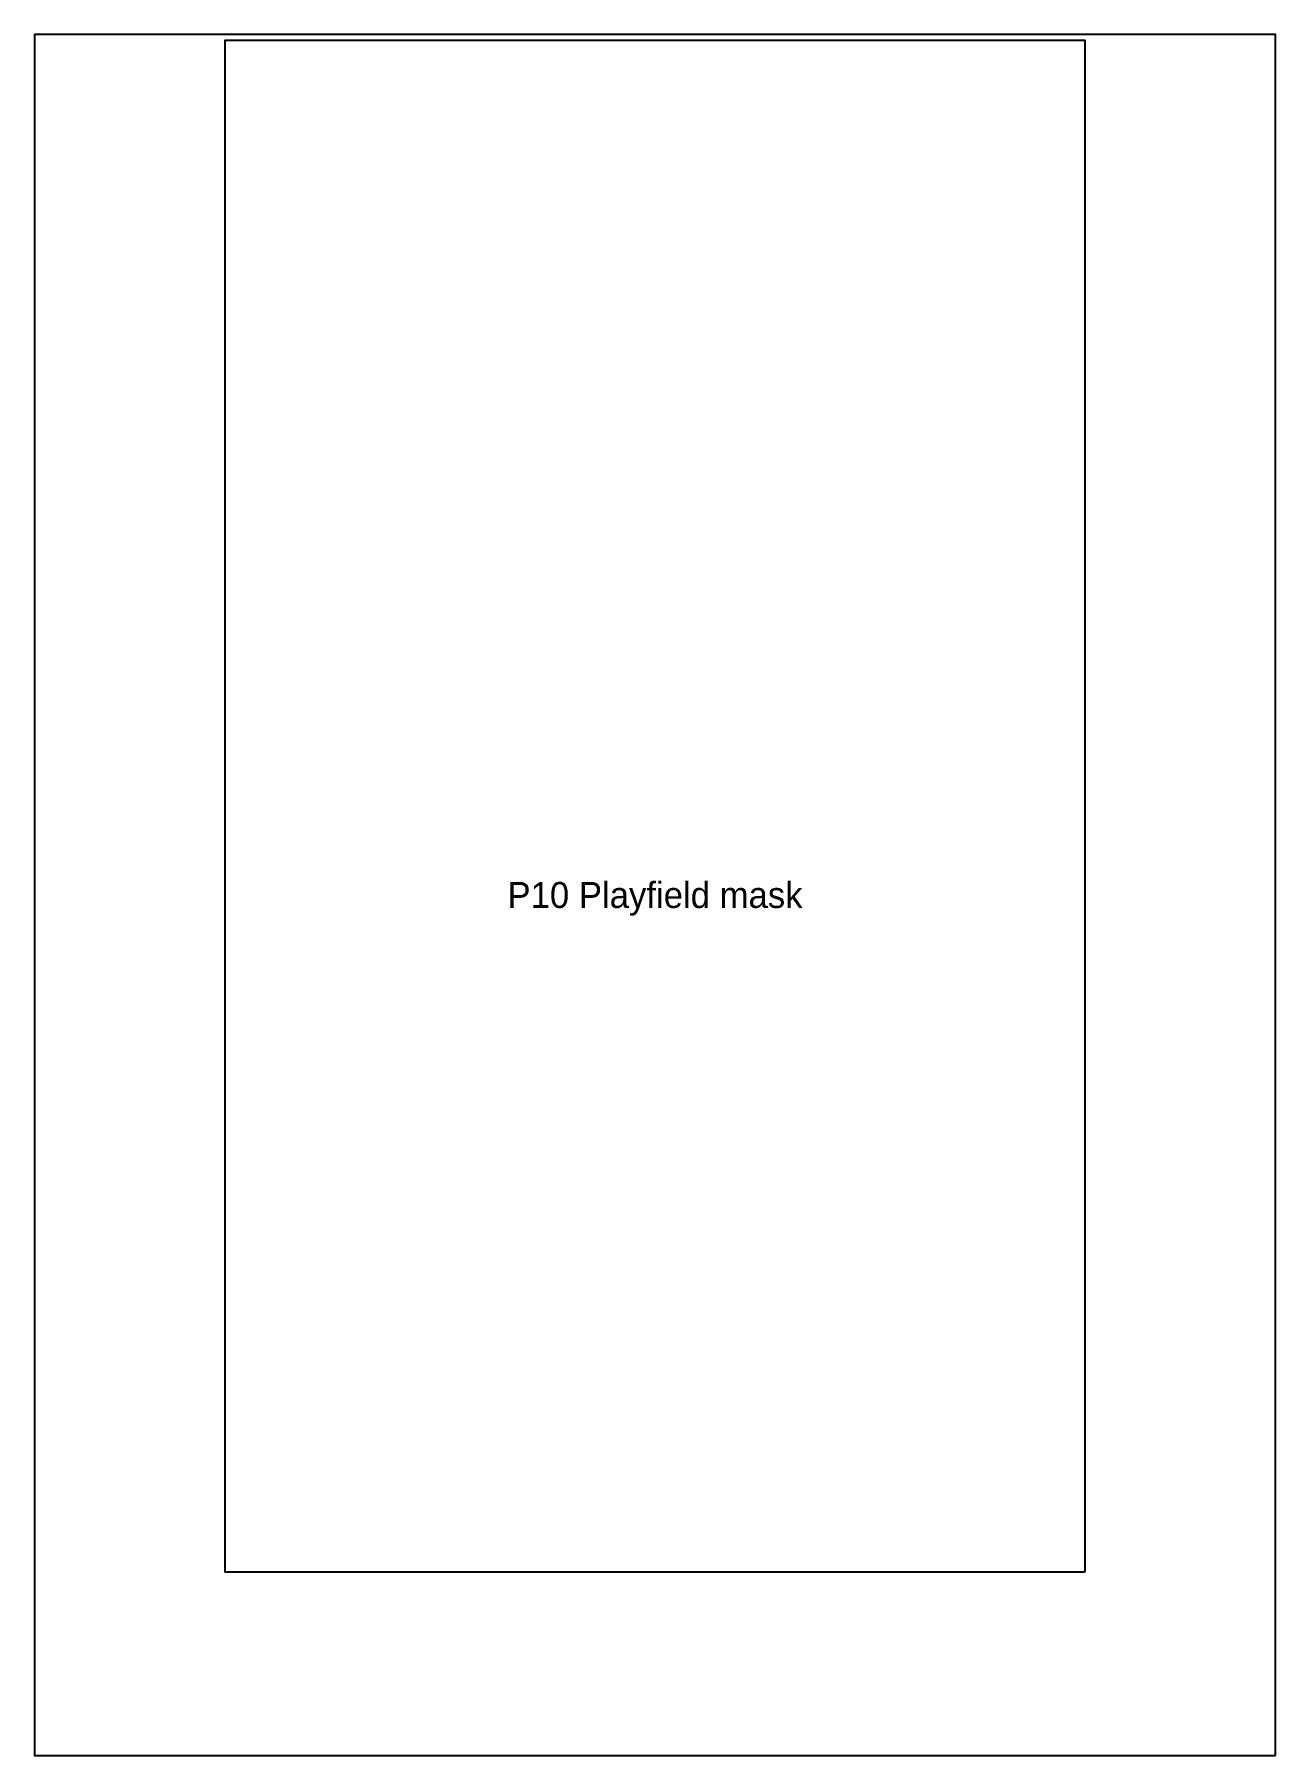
# Model space of a CAD drawing. Header units: millimetres. Extents: x 0 to 574, y 0 to 796.
import ezdxf
from ezdxf.enums import TextEntityAlignment as Align

# ---------------------------------------------------------------- set-up
doc = ezdxf.new("R2010")
doc.units = ezdxf.units.MM
for name, color, linetype in [('CUT_INSIDE', 5, 'Continuous'), ('CUT_OUTSIDE', 1, 'Continuous'), ('NOTES', 7, 'Continuous')]:
    doc.layers.add(name, color=color, linetype=linetype)

msp = doc.modelspace()

# ---------------------------------------------------------------- linework, layer by layer
at = {"layer": 'CUT_INSIDE'}
msp.add_lwpolyline([(486, 85), (486, 793), (88, 793), (88, 85), (486, 85)], close=True, dxfattribs=at)
at = {"layer": 'CUT_OUTSIDE'}
msp.add_lwpolyline([(574, 0), (574, 795.86), (0, 795.86), (0, 0), (574, 0)], close=True, dxfattribs=at)

# ---------------------------------------------------------------- texts
at = {"layer": 'NOTES'}
msp.add_text('P10 Playfield mask', height=12, dxfattribs=at).set_placement((287, 397.93), align=Align.MIDDLE_CENTER)

doc.saveas('drawing.dxf')
